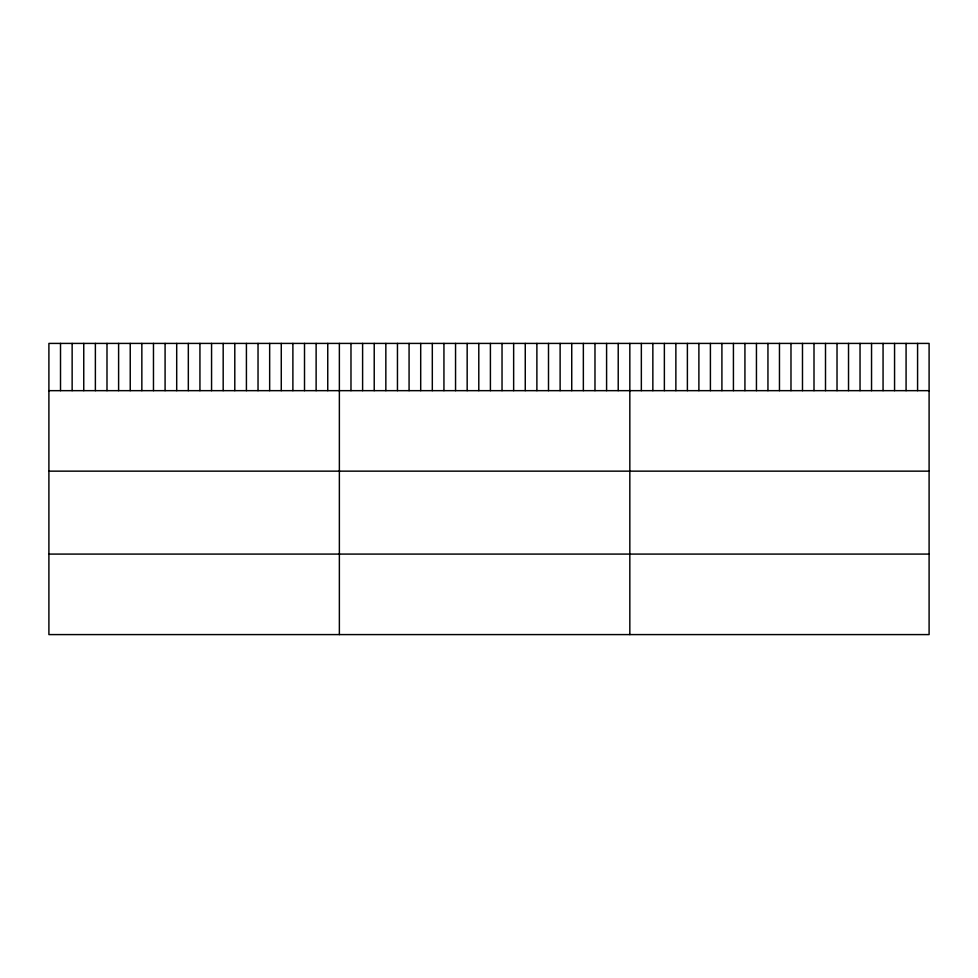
<?xml version="1.0" encoding="UTF-8"?>
<svg xmlns="http://www.w3.org/2000/svg" width="978" height="978" viewBox="0 0 978 978"><rect width="100%" height="100%" fill="white"/><g stroke="black" fill="none" stroke-linecap="round" stroke-linejoin="round"><path stroke-width="1.47" d="M929.1 390.662L929.1 634.588L48.9 634.588L48.9 343.412L929.1 343.412L929.1 390.662L48.9 390.662M48.9 471.151L929.1 471.151M48.9 554.086L929.1 554.086M917.584 343.412L917.584 390.662M906.08 343.412L906.08 390.662M894.564 343.412L894.564 390.662M883.061 343.412L883.061 390.662M871.545 343.412L871.545 390.662M860.041 343.412L860.041 390.662M848.525 343.412L848.525 390.662M837.021 343.412L837.021 390.662M825.505 343.412L825.505 390.662M814.002 343.412L814.002 390.662M802.486 343.412L802.486 390.662M790.982 343.412L790.982 390.662M779.466 343.412L779.466 390.662M767.95 343.412L767.95 390.662M756.446 343.412L756.446 390.662M744.93 343.412L744.93 390.662M733.427 343.412L733.427 390.662M721.911 343.412L721.911 390.662M710.407 343.412L710.407 390.662M698.891 343.412L698.891 390.662M687.387 343.412L687.387 390.662M675.871 343.412L675.871 390.662M664.368 343.412L664.368 390.662M652.852 343.412L652.852 390.662M641.348 343.412L641.348 390.662M629.832 343.412L629.832 634.588M618.218 343.412L618.218 390.662M606.592 343.412L606.592 390.662M594.979 343.412L594.979 390.662M583.353 343.412L583.353 390.662M571.739 343.412L571.739 390.662M560.125 343.412L560.125 390.662M548.499 343.412L548.499 390.662M536.885 343.412L536.885 390.662M525.259 343.412L525.259 390.662M513.646 343.412L513.646 390.662M502.032 343.412L502.032 390.662M490.406 343.412L490.406 390.662M478.792 343.412L478.792 390.662M467.166 343.412L467.166 390.662M455.552 343.412L455.552 390.662M443.939 343.412L443.939 390.662M432.313 343.412L432.313 390.662M420.699 343.412L420.699 390.662M409.073 343.412L409.073 390.662M397.459 343.412L397.459 390.662M385.845 343.412L385.845 390.662M374.219 343.412L374.219 390.662M362.606 343.412L362.606 390.662M350.98 343.412L350.98 390.662M339.366 343.412L339.366 634.588M327.752 343.412L327.752 390.662M316.126 343.412L316.126 390.662M304.513 343.412L304.513 390.662M292.887 343.412L292.887 390.662M281.273 343.412L281.273 390.662M269.659 343.412L269.659 390.662M258.033 343.412L258.033 390.662M246.419 343.412L246.419 390.662M234.793 343.412L234.793 390.662M223.18 343.412L223.18 390.662M211.566 343.412L211.566 390.662M199.94 343.412L199.94 390.662M188.326 343.412L188.326 390.662M176.7 343.412L176.7 390.662M165.086 343.412L165.086 390.662M153.473 343.412L153.473 390.662M141.847 343.412L141.847 390.662M130.233 343.412L130.233 390.662M118.607 343.412L118.607 390.662M106.993 343.412L106.993 390.662M95.379 343.412L95.379 390.662M83.753 343.412L83.753 390.662M72.14 343.412L72.14 390.662M60.514 343.412L60.514 390.662"/></g></svg>
